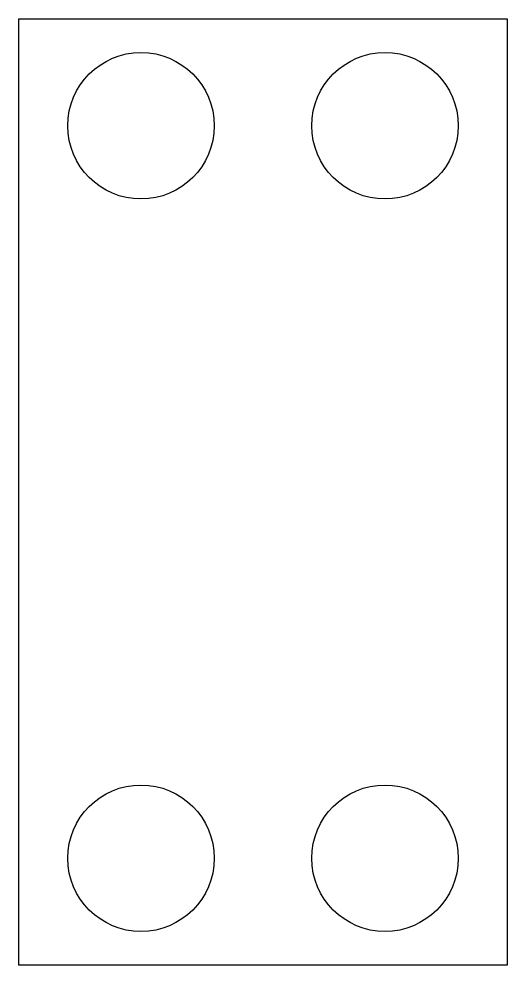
# Model space of a CAD drawing. Header units: millimetres. Extents: x 0 to 8, y 0 to 15.5.
import ezdxf

# ---------------------------------------------------------------- set-up
doc = ezdxf.new("R2010")
doc.units = ezdxf.units.MM

msp = doc.modelspace()

# ---------------------------------------------------------------- linework, layer by layer
for p, q in [((0, 0), (0, 15.5)), ((0, 15.5), (8, 15.5)), ((8, 15.5), (8, 0)), ((8, 0), (0, 0))]:
    msp.add_line(p, q)
for centre in [(2, 13.75), (6, 13.75), (2, 1.75), (6, 1.75)]:
    msp.add_circle(centre, 1.2)

doc.saveas('drawing.dxf')
